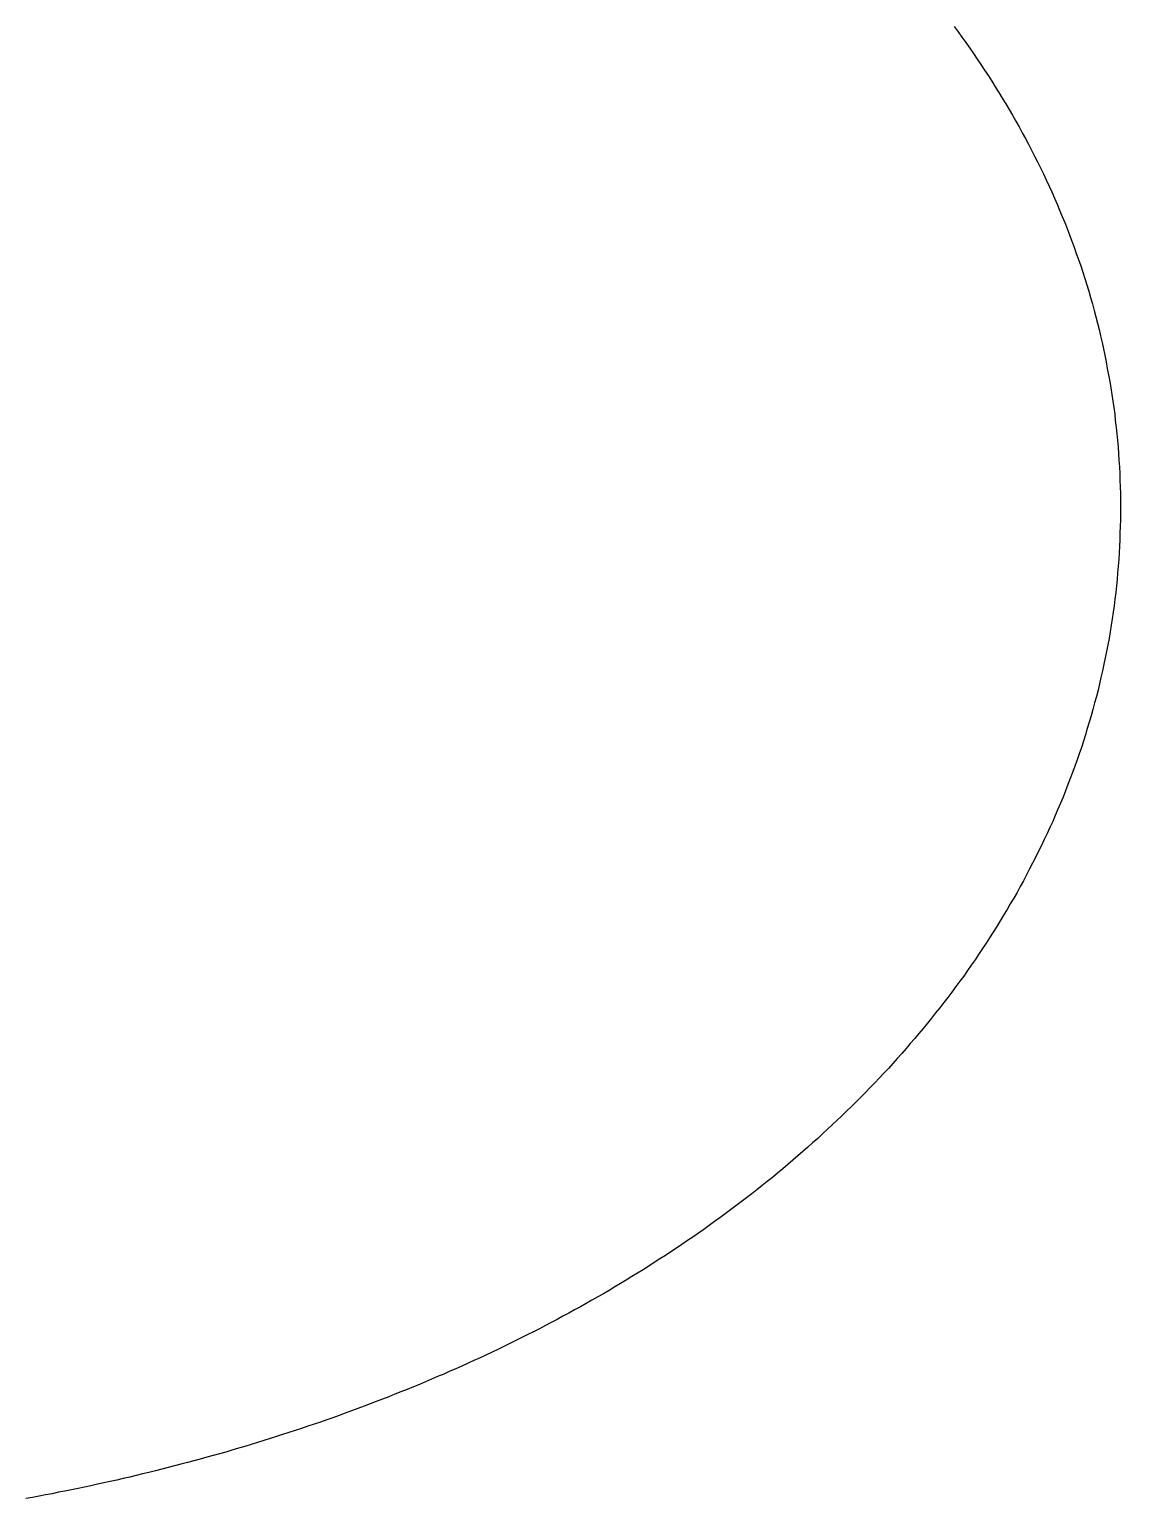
# Model space of a CAD drawing. Header units: millimetres. Extents: x 2213 to 82676, y 1050 to 28650.
# Drawn here: x 20305.31 to 20310.49, y 10326.58 to 10333.55 of the extents above; entities that cross this region are included whole.
import ezdxf

# ---------------------------------------------------------------- set-up
doc = ezdxf.new("R2010")
doc.units = ezdxf.units.MM
doc.header["$LTSCALE"] = 200
doc.linetypes.add('DASHED', pattern=[0.75, 0.5, -0.25])
doc.layers.add('A-FIX', color=5, linetype='Continuous')

# ---------------------------------------------------------------- blocks, each defined once
blk = doc.blocks.new('A$C657279D5')
at = {"linetype": 'DASHED'}
blk.add_lwpolyline([(-110.564307, 746.202292), (-110.583307, 746.177292), (-110.601307, 746.152292), (-110.619307, 746.126292), (-110.638307, 746.100292), (-110.656307, 746.074292), (-110.673307, 746.048292), (-110.691307, 746.022292), (-110.708307, 745.996292), (-110.726307, 745.969292), (-110.743307, 745.943292), (-110.759307, 745.916292), (-110.776307, 745.890292), (-110.792307, 745.863292), (-110.809307, 745.836292), (-110.825307, 745.809292), (-110.841307, 745.782292), (-110.856307, 745.754292), (-110.872307, 745.727292), (-110.887307, 745.699292), (-110.902307, 745.672292), (-110.916307, 745.644292), (-110.931307, 745.616292), (-110.945307, 745.588292), (-110.959307, 745.560292), (-110.973307, 745.532292), (-110.987307, 745.503292), (-111.000307, 745.475292), (-111.014307, 745.446292), (-111.027307, 745.418292), (-111.039307, 745.389292), (-111.052307, 745.360292), (-111.064307, 745.331292), (-111.076307, 745.302292), (-111.088307, 745.273292), (-111.099307, 745.244292), (-111.111307, 745.215292), (-111.122307, 745.185292), (-111.133307, 745.156292), (-111.143307, 745.126292), (-111.154307, 745.097292), (-111.164307, 745.067292), (-111.174307, 745.037292), (-111.183307, 745.007292), (-111.193307, 744.977292), (-111.202307, 744.947292), (-111.210307, 744.917292), (-111.219307, 744.887292), (-111.227307, 744.856292), (-111.235307, 744.826292), (-111.243307, 744.796292), (-111.251307, 744.765292), (-111.258307, 744.735292), (-111.265307, 744.704292), (-111.272307, 744.673292), (-111.278307, 744.643292), (-111.284307, 744.612292), (-111.290307, 744.581292), (-111.296307, 744.550292), (-111.302307, 744.519292), (-111.307307, 744.488292), (-111.312307, 744.457292), (-111.316307, 744.426292), (-111.321307, 744.395292), (-111.325307, 744.364292), (-111.328307, 744.333292), (-111.332307, 744.301292), (-111.335307, 744.270292), (-111.338307, 744.239292), (-111.341307, 744.208292), (-111.343307, 744.176292), (-111.345307, 744.145292), (-111.347307, 744.114292), (-111.349307, 744.082292), (-111.350307, 744.051292), (-111.351307, 744.019292), (-111.352307, 743.988292), (-111.352307, 743.957292), (-111.353307, 743.925292), (-111.352307, 743.894292), (-111.352307, 743.862292), (-111.351307, 743.831292), (-111.350307, 743.800292), (-111.349307, 743.768292), (-111.348307, 743.737292), (-111.346307, 743.705292), (-111.344307, 743.674292), (-111.342307, 743.643292), (-111.339307, 743.611292), (-111.336307, 743.580292), (-111.333307, 743.549292), (-111.330307, 743.518292), (-111.326307, 743.486292), (-111.322307, 743.455292), (-111.318307, 743.424292), (-111.313307, 743.393292), (-111.308307, 743.362292), (-111.303307, 743.331292), (-111.298307, 743.300292), (-111.292307, 743.269292), (-111.286307, 743.238292), (-111.280307, 743.208292), (-111.274307, 743.177292), (-111.267307, 743.146292), (-111.260307, 743.115292), (-111.253307, 743.085292), (-111.246307, 743.054292), (-111.238307, 743.024292), (-111.230307, 742.994292), (-111.222307, 742.963292), (-111.213307, 742.933292), (-111.204307, 742.903292), (-111.195307, 742.873292), (-111.186307, 742.843292), (-111.177307, 742.813292), (-111.167307, 742.783292), (-111.157307, 742.753292), (-111.147307, 742.724292), (-111.136307, 742.694292), (-111.125307, 742.664292), (-111.114307, 742.635292), (-111.103307, 742.606292), (-111.092307, 742.576292), (-111.080307, 742.547292), (-111.068307, 742.518292), (-111.056307, 742.489292), (-111.043307, 742.460292), (-111.031307, 742.432292), (-111.018307, 742.403292), (-111.005307, 742.375292), (-110.991307, 742.346292), (-110.978307, 742.318292), (-110.964307, 742.290292), (-110.950307, 742.261292), (-110.936307, 742.233292), (-110.921307, 742.206292), (-110.907307, 742.178292), (-110.892307, 742.150292), (-110.877307, 742.123292), (-110.862307, 742.095292), (-110.846307, 742.068292), (-110.830307, 742.041292), (-110.815307, 742.014292), (-110.798307, 741.987292), (-110.782307, 741.960292), (-110.766307, 741.933292), (-110.749307, 741.907292), (-110.732307, 741.880292), (-110.715307, 741.854292), (-110.698307, 741.828292), (-110.680307, 741.801292), (-110.663307, 741.775292), (-110.645307, 741.750292), (-110.627307, 741.724292), (-110.609307, 741.698292), (-110.590307, 741.673292), (-110.572307, 741.648292), (-110.553307, 741.622292), (-110.534307, 741.597292), (-110.515307, 741.572292), (-110.496307, 741.548292), (-110.476307, 741.523292), (-110.457307, 741.498292), (-110.437307, 741.474292), (-110.417307, 741.450292), (-110.397307, 741.425292), (-110.377307, 741.401292), (-110.356307, 741.378292), (-110.336307, 741.354292), (-110.315307, 741.330292), (-110.294307, 741.307292), (-110.273307, 741.283292), (-110.252307, 741.260292), (-110.230307, 741.237292), (-110.209307, 741.214292), (-110.187307, 741.191292), (-110.165307, 741.169292), (-110.143307, 741.146292), (-110.121307, 741.124292), (-110.099307, 741.101292), (-110.077307, 741.079292), (-110.054307, 741.057292), (-110.032307, 741.035292), (-110.009307, 741.014292), (-109.986307, 740.992292), (-109.963307, 740.971292), (-109.940307, 740.949292), (-109.917307, 740.928292), (-109.893307, 740.907292), (-109.870307, 740.886292), (-109.846307, 740.865292), (-109.822307, 740.845292), (-109.799307, 740.824292), (-109.775307, 740.804292), (-109.751307, 740.783292), (-109.726307, 740.763292), (-109.702307, 740.743292), (-109.678307, 740.724292), (-109.653307, 740.704292), (-109.628307, 740.684292), (-109.604307, 740.665292), (-109.579307, 740.646292), (-109.554307, 740.627292), (-109.529307, 740.608292), (-109.504307, 740.589292), (-109.478307, 740.570292), (-109.453307, 740.551292), (-109.428307, 740.533292), (-109.402307, 740.515292), (-109.377307, 740.496292), (-109.351307, 740.478292), (-109.325307, 740.460292), (-109.299307, 740.443292), (-109.273307, 740.425292), (-109.247307, 740.407292), (-109.221307, 740.390292), (-109.195307, 740.373292), (-109.168307, 740.356292), (-109.142307, 740.339292), (-109.116307, 740.322292), (-109.089307, 740.305292), (-109.062307, 740.288292), (-109.036307, 740.272292), (-109.009307, 740.256292), (-108.982307, 740.239292), (-108.955307, 740.223292), (-108.928307, 740.207292), (-108.901307, 740.191292), (-108.874307, 740.176292), (-108.846307, 740.160292), (-108.819307, 740.145292), (-108.792307, 740.129292), (-108.764307, 740.114292), (-108.737307, 740.099292), (-108.709307, 740.084292), (-108.681307, 740.069292), (-108.654307, 740.054292), (-108.626307, 740.040292), (-108.598307, 740.025292), (-108.570307, 740.011292), (-108.542307, 739.997292), (-108.514307, 739.983292), (-108.486307, 739.969292), (-108.458307, 739.955292), (-108.429307, 739.941292), (-108.401307, 739.927292), (-108.373307, 739.914292), (-108.344307, 739.900292), (-108.316307, 739.887292), (-108.287307, 739.874292), (-108.259307, 739.861292), (-108.230307, 739.848292), (-108.202307, 739.835292), (-108.173307, 739.823292), (-108.144307, 739.810292), (-108.115307, 739.798292), (-108.086307, 739.785292), (-108.058307, 739.773292), (-108.029307, 739.761292), (-108.000307, 739.749292), (-107.970307, 739.737292), (-107.941307, 739.725292), (-107.912307, 739.714292), (-107.883307, 739.702292), (-107.854307, 739.691292), (-107.824307, 739.679292), (-107.795307, 739.668292), (-107.766307, 739.657292), (-107.736307, 739.646292), (-107.707307, 739.635292), (-107.677307, 739.624292), (-107.648307, 739.614292), (-107.618307, 739.603292), (-107.589307, 739.593292), (-107.559307, 739.582292), (-107.529307, 739.572292), (-107.500307, 739.562292), (-107.470307, 739.552292), (-107.440307, 739.542292), (-107.410307, 739.532292), (-107.380307, 739.523292), (-107.351307, 739.513292), (-107.321307, 739.504292), (-107.291307, 739.494292), (-107.261307, 739.485292), (-107.231307, 739.476292), (-107.201307, 739.467292), (-107.171307, 739.458292), (-107.140307, 739.449292), (-107.110307, 739.440292), (-107.080307, 739.432292), (-107.050307, 739.423292), (-107.020307, 739.415292), (-106.989307, 739.406292), (-106.959307, 739.398292), (-106.929307, 739.390292), (-106.898307, 739.382292), (-106.868307, 739.374292), (-106.838307, 739.366292), (-106.807307, 739.359292), (-106.777307, 739.351292), (-106.746307, 739.343292), (-106.716307, 739.336292), (-106.685307, 739.329292), (-106.655307, 739.321292), (-106.624307, 739.314292), (-106.594307, 739.307292), (-106.563307, 739.300292), (-106.532307, 739.294292), (-106.502307, 739.287292), (-106.471307, 739.280292), (-106.440307, 739.274292), (-106.410307, 739.267292), (-106.379307, 739.261292), (-106.348307, 739.255292), (-106.317307, 739.249292), (-106.287307, 739.242292), (-106.256307, 739.237292), (-106.225307, 739.231292), (-106.194307, 739.225292), (-106.163307, 739.219292)], dxfattribs=at)

msp = doc.modelspace()

# ---------------------------------------------------------------- block references
at = {"layer": 'A-FIX', "xscale": -1}
msp.add_blockref('A$C657279D5', (20199.133, 9587.3625), dxfattribs=at)

doc.saveas('drawing.dxf')
